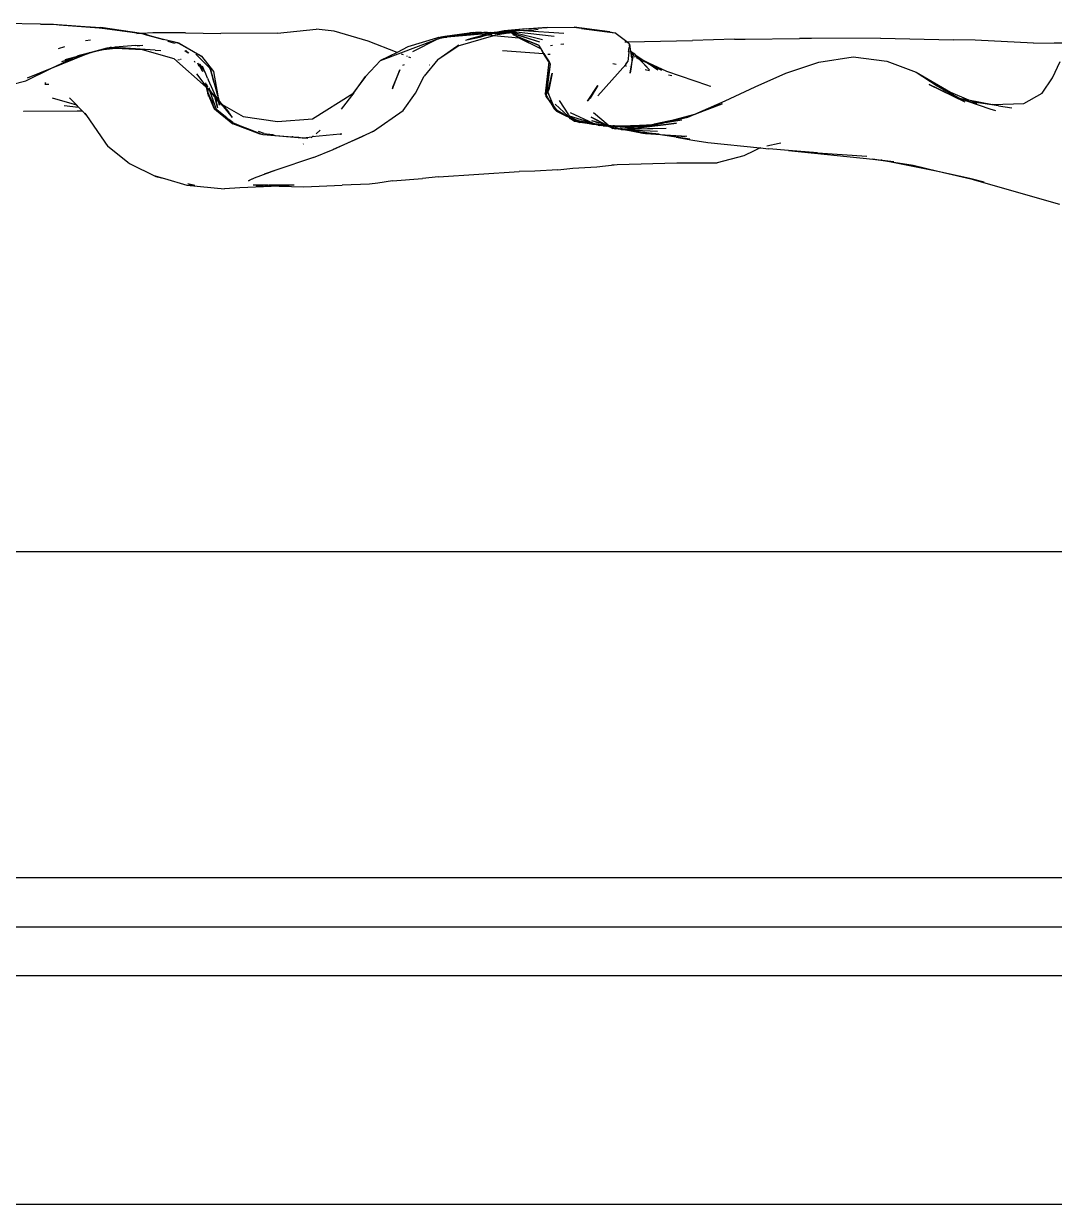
# Model space of a CAD drawing. Header units: millimetres. Extents: x -41292 to 298682, y -22072 to 33155.
# Drawn here: x 35532.5 to 35848.2, y 2680.6 to 3042.3 of the extents above; entities that cross this region are included whole.
import ezdxf

# ---------------------------------------------------------------- set-up
doc = ezdxf.new("R2010")
doc.units = ezdxf.units.MM
doc.layers.add('창호', color=4, linetype='Continuous')
doc.layers.add('틀', color=8, linetype='Continuous')

# ---------------------------------------------------------------- blocks, each defined once
blk = doc.blocks.new('AHSISHEUD')
for p, q in [((36165.02, 20690.19), (36153.76, 20690.35)), ((36165.02, 20690.19), (36168.82, 20690.14)), ((36182.98, 20689.05), (36168.78, 20690.06)), ((36168.82, 20690.14), (36168.8, 20690.09)), ((36168.82, 20690.14), (36168.94, 20690.13)), ((36168.94, 20690.13), (36169.02, 20690.15)), ((36169.02, 20690.15), (36170.8, 20690.01)), ((36170.8, 20690.01), (36183.54, 20689.21)), ((36170.8, 20690.01), (36182.98, 20689.05)), ((36182.98, 20689.05), (36183.14, 20689.04)), ((36183.24, 20689.03), (36183.14, 20689.04)), ((36183.54, 20689.21), (36183.24, 20689.03)), ((36183.24, 20689.03), (36193.14, 20687.71)), ((36183.54, 20689.21), (36193.14, 20687.71)), ((36195.98, 20687.33), (36183.54, 20689.21)), ((36237.65, 20687.42), (36249.49, 20688.67)), ((36254.96, 20688.05), (36249.49, 20688.67)), ((36265.41, 20684.99), (36254.96, 20688.05)), ((36307.06, 20688.15), (36305.08, 20687.74)), ((36307.06, 20688.15), (36305.54, 20687.76)), ((36311.54, 20688.22), (36306.73, 20687.82)), ((36313.8, 20688.74), (36307.06, 20688.15)), ((36313.11, 20688.62), (36307.06, 20688.15)), ((36312.96, 20688.13), (36311.54, 20688.22)), ((36313.02, 20688.14), (36312.96, 20688.13)), ((36313.28, 20688.17), (36313.02, 20688.14)), ((36325.36, 20687.34), (36313.02, 20688.14)), ((36320.2, 20689.17), (36313.16, 20688.62)), ((36314.49, 20688.28), (36313.28, 20688.17)), ((36313.8, 20688.74), (36320.2, 20689.17)), ((36314.57, 20688.29), (36314.49, 20688.28)), ((36314.61, 20688.29), (36314.57, 20688.29)), ((36314.61, 20688.29), (36314.68, 20688.3)), ((36314.68, 20688.3), (36315.45, 20688.38)), ((36315.45, 20688.38), (36317.53, 20688.68)), ((36320.2, 20689.17), (36328.49, 20689.25)), ((36339.42, 20687.87), (36328.49, 20689.25)), ((36328.49, 20689.25), (36340.97, 20687.48)), ((36330.73, 20688.85), (36328.49, 20689.25)), ((36330.73, 20688.85), (36340.97, 20687.48)), ((36178.8, 20685.17), (36180.32, 20685.39)), ((36193.14, 20687.71), (36195.17, 20687.39)), ((36193.14, 20687.71), (36195.98, 20687.33)), ((36195.44, 20687.3), (36194.51, 20687.25)), ((36195.72, 20687.32), (36195.17, 20687.39)), ((36195.98, 20687.33), (36195.72, 20687.32)), ((36196.2, 20687.23), (36195.72, 20687.32)), ((36196.04, 20687.33), (36195.98, 20687.33)), ((36199.46, 20687.51), (36196.04, 20687.33)), ((36196.69, 20687.23), (36196.04, 20687.33)), ((36196.63, 20687.19), (36196.2, 20687.23)), ((36196.63, 20687.19), (36196.69, 20687.23)), ((36196.63, 20687.19), (36196.66, 20687.16)), ((36198.94, 20686.47), (36196.65, 20687.03)), ((36196.69, 20687.23), (36196.66, 20687.16)), ((36196.66, 20687.16), (36198.94, 20686.47)), ((36196.66, 20687.16), (36198.23, 20686.76)), ((36198.23, 20686.76), (36196.69, 20687.23)), ((36198.23, 20686.76), (36202.74, 20685.53)), ((36199.97, 20686.21), (36198.23, 20686.76)), ((36199.97, 20686.21), (36198.94, 20686.47)), ((36209.44, 20687.56), (36199.46, 20687.51)), ((36202.74, 20685.53), (36199.97, 20686.21)), ((36207.54, 20684.35), (36202.74, 20685.53)), ((36204, 20684.94), (36204.17, 20684.91)), ((36206.15, 20684.29), (36204.17, 20684.91)), ((36206.25, 20684.56), (36206.45, 20684.53)), ((36207.39, 20684.27), (36206.45, 20684.53)), ((36209.44, 20687.56), (36220.3, 20687.33)), ((36237.65, 20687.42), (36220.3, 20687.33)), ((36274.25, 20681.53), (36265.41, 20684.99)), ((36269.22, 20679.07), (36286.29, 20685.5)), ((36286.35, 20685.86), (36277.61, 20683.19)), ((36279.11, 20681.82), (36286.78, 20685.68)), ((36286.29, 20685.5), (36285.13, 20684.91)), ((36286.29, 20685.5), (36286.78, 20685.68)), ((36286.94, 20686.1), (36286.35, 20685.86)), ((36287.12, 20686.1), (36286.35, 20685.86)), ((36286.78, 20685.68), (36286.93, 20685.71)), ((36289.47, 20686.22), (36286.93, 20685.71)), ((36286.93, 20685.71), (36287.1, 20685.8)), ((36287.12, 20686.1), (36286.94, 20686.1)), ((36287.1, 20685.8), (36287.15, 20685.82)), ((36287.12, 20686.1), (36287.58, 20686.24)), ((36289.47, 20686.22), (36287.15, 20685.82)), ((36287.15, 20685.82), (36287.85, 20686.09)), ((36288.91, 20686.38), (36287.58, 20686.24)), ((36288.91, 20686.38), (36287.65, 20686.2)), ((36287.76, 20686.14), (36290.35, 20686.52)), ((36287.76, 20686.14), (36290.48, 20686.39)), ((36287.85, 20686.09), (36289.47, 20686.22)), ((36296.31, 20687.4), (36288.91, 20686.38)), ((36290.35, 20686.52), (36288.91, 20686.38)), ((36300.35, 20687.1), (36289.47, 20686.22)), ((36290.35, 20686.52), (36296.31, 20687.4)), ((36292.45, 20686.73), (36290.35, 20686.52)), ((36291.23, 20686.48), (36290.48, 20686.39)), ((36291.26, 20686.53), (36291.23, 20686.48)), ((36291.88, 20686.6), (36291.26, 20686.53)), ((36291.88, 20686.6), (36299.32, 20687.42)), ((36292.45, 20686.73), (36291.88, 20686.6)), ((36292.88, 20686.78), (36292.45, 20686.73)), ((36293.27, 20686.84), (36292.88, 20686.78)), ((36293, 20683.55), (36303.94, 20686.76)), ((36299.32, 20687.42), (36293.27, 20686.84)), ((36296.31, 20687.4), (36293.27, 20686.84)), ((36295.23, 20685.3), (36295.61, 20685.41)), ((36302.01, 20686.94), (36295.61, 20685.41)), ((36295.61, 20685.41), (36300.01, 20686.35)), ((36296.6, 20687.44), (36296.31, 20687.4)), ((36296.77, 20687.48), (36296.6, 20687.44)), ((36296.72, 20685.75), (36301.35, 20686.97)), ((36296.93, 20687.5), (36296.77, 20687.48)), ((36297.72, 20687.64), (36296.93, 20687.5)), ((36299.32, 20687.42), (36297.51, 20687.37)), ((36297.72, 20687.64), (36297.91, 20687.64)), ((36297.91, 20687.64), (36297.94, 20687.64)), ((36297.94, 20687.64), (36297.98, 20687.64)), ((36297.98, 20687.64), (36298.03, 20687.64)), ((36298.03, 20687.64), (36298.44, 20687.71)), ((36298.03, 20687.64), (36300.14, 20687.67)), ((36298.03, 20687.64), (36301.96, 20687.59)), ((36300.14, 20687.67), (36298.44, 20687.71)), ((36299.37, 20687.43), (36299.32, 20687.42)), ((36299.37, 20687.43), (36299.59, 20687.45)), ((36299.59, 20687.45), (36299.76, 20687.44)), ((36299.76, 20687.44), (36301.96, 20687.59)), ((36303.51, 20687.55), (36299.76, 20687.44)), ((36302.23, 20686.92), (36300.01, 20686.35)), ((36300.14, 20687.67), (36300.32, 20687.67)), ((36300.32, 20687.67), (36300.54, 20687.66)), ((36300.35, 20687.1), (36301.31, 20687.01)), ((36300.54, 20687.66), (36300.8, 20687.66)), ((36301.31, 20687.01), (36300.7, 20686.95)), ((36300.8, 20687.66), (36304.05, 20687.69)), ((36301.96, 20687.59), (36300.8, 20687.66)), ((36303.51, 20687.55), (36300.97, 20687.34)), ((36301.29, 20687.31), (36303.73, 20687.46)), ((36301.35, 20686.97), (36301.31, 20687.01)), ((36301.47, 20686.99), (36301.35, 20686.97)), ((36301.57, 20687.03), (36301.47, 20686.99)), ((36301.47, 20686.99), (36302.01, 20686.94)), ((36301.65, 20687.03), (36301.57, 20687.03)), ((36301.96, 20687.59), (36302.74, 20687.62)), ((36302.25, 20687), (36302.01, 20686.94)), ((36302.01, 20686.94), (36302.23, 20686.92)), ((36302.49, 20686.98), (36302.23, 20686.92)), ((36302.23, 20686.92), (36302.64, 20686.87)), ((36303.73, 20687.46), (36302.53, 20687.21)), ((36302.68, 20686.88), (36302.64, 20686.87)), ((36303.23, 20686.94), (36302.68, 20686.88)), ((36302.68, 20686.88), (36303.94, 20686.76)), ((36302.74, 20687.62), (36304.05, 20687.69)), ((36302.74, 20687.62), (36307.01, 20687.66)), ((36303.51, 20687.55), (36302.74, 20687.62)), ((36303.02, 20687.17), (36302.99, 20687.17)), ((36304.33, 20687.5), (36303.02, 20687.17)), ((36303.18, 20687.16), (36303.02, 20687.17)), ((36303.36, 20687.2), (36303.18, 20687.16)), ((36306.63, 20687.52), (36303.36, 20687.2)), ((36304.33, 20687.5), (36303.36, 20687.2)), ((36303.87, 20687.56), (36303.51, 20687.55)), ((36303.73, 20687.46), (36304.33, 20687.5)), ((36303.87, 20687.56), (36304.67, 20687.59)), ((36304.33, 20687.5), (36303.87, 20687.56)), ((36303.94, 20686.76), (36304.37, 20686.88)), ((36303.94, 20686.76), (36311.56, 20686.03)), ((36304.05, 20687.69), (36305.08, 20687.74)), ((36304.3, 20687.07), (36304.27, 20687.07)), ((36304.3, 20687.07), (36307.75, 20687.49)), ((36304.33, 20687.5), (36305.16, 20687.55)), ((36305.16, 20687.55), (36304.67, 20687.59)), ((36305.01, 20687.01), (36304.94, 20687.02)), ((36305.01, 20687.01), (36308.42, 20687.48)), ((36305.54, 20687.76), (36305.08, 20687.74)), ((36305.54, 20687.57), (36305.16, 20687.55)), ((36305.54, 20687.76), (36306.73, 20687.82)), ((36305.54, 20687.76), (36309.41, 20687.79)), ((36305.54, 20687.57), (36307.01, 20687.66)), ((36305.9, 20687.54), (36305.54, 20687.57)), ((36306.63, 20687.52), (36305.9, 20687.54)), ((36306.7, 20687.53), (36306.63, 20687.52)), ((36306.84, 20687.54), (36306.7, 20687.53)), ((36306.73, 20687.82), (36309.93, 20687.98)), ((36306.87, 20687.54), (36306.84, 20687.54)), ((36308.47, 20687.7), (36306.87, 20687.54)), ((36307.75, 20687.49), (36306.87, 20687.54)), ((36308.47, 20687.7), (36307.01, 20687.66)), ((36307.75, 20687.49), (36307.9, 20687.49)), ((36307.9, 20687.49), (36307.97, 20687.52)), ((36307.97, 20687.52), (36308.06, 20687.51)), ((36308.06, 20687.51), (36308.13, 20687.52)), ((36309.42, 20687.73), (36308.13, 20687.52)), ((36308.42, 20687.48), (36308.13, 20687.52)), ((36308.42, 20687.48), (36308.5, 20687.48)), ((36309.42, 20687.73), (36308.47, 20687.7)), ((36308.5, 20687.48), (36308.61, 20687.5)), ((36308.61, 20687.5), (36308.64, 20687.51)), ((36308.64, 20687.51), (36308.69, 20687.5)), ((36308.69, 20687.5), (36308.72, 20687.51)), ((36308.72, 20687.51), (36309.73, 20687.65)), ((36309.29, 20687.49), (36308.72, 20687.51)), ((36309.41, 20687.45), (36309.29, 20687.49)), ((36309.41, 20687.79), (36309.42, 20687.73)), ((36309.68, 20687.45), (36309.41, 20687.45)), ((36309.41, 20687.45), (36317.92, 20684.72)), ((36309.42, 20687.73), (36309.52, 20687.71)), ((36309.52, 20687.71), (36309.59, 20687.69)), ((36309.59, 20687.69), (36309.55, 20687.71)), ((36309.66, 20687.82), (36309.57, 20687.8)), ((36309.59, 20687.69), (36309.67, 20687.7)), ((36309.66, 20687.82), (36310.58, 20687.87)), ((36309.67, 20687.7), (36309.74, 20687.71)), ((36309.67, 20687.7), (36309.73, 20687.65)), ((36309.68, 20687.45), (36317.92, 20684.72)), ((36318.78, 20685.41), (36309.73, 20687.65)), ((36309.74, 20687.71), (36310.58, 20687.87)), ((36309.77, 20687.03), (36317.56, 20683.76)), ((36310.74, 20686.54), (36309.77, 20687.03)), ((36309.92, 20687.67), (36309.88, 20687.67)), ((36309.92, 20687.67), (36310.72, 20687.86)), ((36309.93, 20687.98), (36310.58, 20687.87)), ((36310.72, 20687.86), (36310.58, 20687.87)), ((36310.72, 20687.86), (36322.42, 20686.51)), ((36317.56, 20683.76), (36310.74, 20686.54)), ((36311.56, 20686.03), (36310.74, 20686.54)), ((36310.74, 20686.54), (36318.19, 20682.74)), ((36311.56, 20686.03), (36318.19, 20682.74)), ((36339.42, 20687.87), (36340.97, 20687.48)), ((36344.6, 20684.74), (36340.97, 20687.48)), ((36344.02, 20684.74), (36344.6, 20684.74)), ((36344.6, 20684.74), (36345.15, 20684.75)), ((36345.47, 20684.09), (36344.6, 20684.74)), ((36345.15, 20684.75), (36364.73, 20685.14)), ((36377.59, 20685.63), (36364.73, 20685.14)), ((36377.59, 20685.63), (36380.89, 20685.55)), ((36380.89, 20685.55), (36397.55, 20685.77)), ((36401.23, 20685.84), (36397.55, 20685.77)), ((36422.33, 20685.94), (36401.23, 20685.84)), ((36422.33, 20685.94), (36444.73, 20685.4)), ((36451.34, 20685.26), (36444.73, 20685.4)), ((36469.18, 20684.36), (36451.34, 20685.26)), ((36469.18, 20684.36), (36475.55, 20684.5)), ((36475.55, 20684.5), (36482.5, 20684.44)), ((36168.38, 20676.68), (36178.69, 20680.86)), ((36170.55, 20682.7), (36172.53, 20683.39)), ((36179.26, 20681.16), (36174.73, 20679.7)), ((36176.04, 20680.32), (36178.52, 20680.99)), ((36176.48, 20680.53), (36185.51, 20682.93)), ((36178.52, 20680.99), (36176.48, 20680.53)), ((36178.52, 20680.99), (36179.26, 20681.16)), ((36183.11, 20682.21), (36178.69, 20680.86)), ((36178.69, 20680.86), (36179.62, 20681.24)), ((36179.62, 20681.24), (36179.26, 20681.16)), ((36179.71, 20681.31), (36179.62, 20681.24)), ((36179.71, 20681.31), (36179.86, 20681.35)), ((36179.86, 20681.35), (36179.9, 20681.36)), ((36180.02, 20681.41), (36179.9, 20681.36)), ((36185.21, 20682.5), (36180.02, 20681.41)), ((36180.02, 20681.41), (36183.11, 20682.21)), ((36183.11, 20682.21), (36183.42, 20682.31)), ((36183.42, 20682.31), (36183.49, 20682.32)), ((36183.49, 20682.32), (36183.55, 20682.33)), ((36183.55, 20682.33), (36185.75, 20682.92)), ((36183.55, 20682.33), (36186.6, 20682.88)), ((36183.55, 20682.33), (36185.21, 20682.5)), ((36186.82, 20682.87), (36185.21, 20682.5)), ((36185.21, 20682.5), (36188.02, 20682.8)), ((36185.51, 20682.93), (36185.75, 20682.92)), ((36185.75, 20682.92), (36185.9, 20682.96)), ((36185.75, 20682.92), (36186.6, 20682.88)), ((36185.9, 20682.96), (36186.84, 20683.21)), ((36185.9, 20682.96), (36187.88, 20683.1)), ((36186.6, 20682.88), (36187.88, 20683.1)), ((36186.6, 20682.88), (36186.82, 20682.87)), ((36187.88, 20683.1), (36186.82, 20682.87)), ((36186.82, 20682.87), (36188.02, 20682.8)), ((36194.13, 20683.61), (36187.88, 20683.1)), ((36187.88, 20683.1), (36189.5, 20682.96)), ((36188.02, 20682.8), (36189.5, 20682.96)), ((36188.02, 20682.8), (36196.16, 20682.39)), ((36200.15, 20682.23), (36189.5, 20682.96)), ((36194.13, 20683.61), (36196.37, 20683.7)), ((36194.64, 20683.52), (36196.37, 20683.7)), ((36196.16, 20682.39), (36205.84, 20679.62)), ((36200.15, 20682.23), (36201.86, 20682.13)), ((36207.54, 20684.35), (36207.39, 20684.27)), ((36214.36, 20680.41), (36207.39, 20684.27)), ((36207.54, 20684.35), (36214.36, 20680.41)), ((36209.3, 20682.15), (36210.26, 20681.36)), ((36210.48, 20681.33), (36209.52, 20682.07)), ((36212.66, 20681.04), (36216.93, 20676.7)), ((36274.25, 20681.53), (36269.22, 20679.07)), ((36277.61, 20683.19), (36274.25, 20681.53)), ((36276.2, 20680.77), (36275.66, 20680.98)), ((36286.71, 20679.36), (36293, 20683.55)), ((36286.71, 20679.36), (36292.58, 20683.42)), ((36292.58, 20683.42), (36293, 20683.55)), ((36292.58, 20683.42), (36292.76, 20683.55)), ((36292.76, 20683.55), (36293.12, 20683.8)), ((36293.04, 20683.64), (36292.76, 20683.55)), ((36293, 20683.55), (36293.04, 20683.64)), ((36293.04, 20683.64), (36293.12, 20683.8)), ((36306.57, 20682.15), (36319.14, 20681.19)), ((36317.56, 20683.76), (36318.34, 20682.66)), ((36318.19, 20682.74), (36318.26, 20682.7)), ((36318.26, 20682.7), (36318.34, 20682.66)), ((36319.14, 20681.19), (36318.26, 20682.7)), ((36318.86, 20681.78), (36318.26, 20682.7)), ((36318.34, 20682.66), (36318.86, 20681.78)), ((36319.22, 20681.18), (36318.86, 20681.78)), ((36320.72, 20678.65), (36319.14, 20681.19)), ((36319.14, 20681.19), (36319.22, 20681.18)), ((36319.22, 20681.18), (36319.26, 20681.18)), ((36320.75, 20678.93), (36319.26, 20681.18)), ((36319.26, 20681.18), (36320.72, 20678.65)), ((36320.49, 20681.04), (36321.15, 20680.95)), ((36321.22, 20683.67), (36321.88, 20683.78)), ((36324.48, 20684.1), (36325.39, 20684.16)), ((36345.23, 20681.6), (36344.96, 20678.79)), ((36345.11, 20681.78), (36345.23, 20681.6)), ((36345.25, 20681.77), (36345.13, 20681.86)), ((36345.23, 20681.63), (36345.13, 20681.86)), ((36345.14, 20681.93), (36345.25, 20681.86)), ((36345.17, 20682.06), (36345.27, 20681.99)), ((36345.27, 20682.06), (36345.18, 20682.11)), ((36345.29, 20682.28), (36345.23, 20682.35)), ((36345.25, 20681.77), (36345.23, 20681.63)), ((36345.23, 20681.63), (36345.23, 20681.6)), ((36345.27, 20681.99), (36345.25, 20681.86)), ((36345.25, 20681.86), (36345.25, 20681.77)), ((36345.27, 20682.06), (36345.29, 20682.28)), ((36345.27, 20681.99), (36345.27, 20682.06)), ((36345.29, 20682.28), (36345.36, 20683.01)), ((36345.47, 20683.52), (36345.36, 20683.01)), ((36345.42, 20683.54), (36345.47, 20684.09)), ((36345.47, 20683.52), (36345.47, 20684.09)), ((36345.47, 20684.09), (36345.82, 20681.76)), ((36347.11, 20681.03), (36345.82, 20681.76)), ((36345.84, 20681.6), (36345.82, 20681.76)), ((36345.84, 20681.6), (36345.97, 20681.51)), ((36345.84, 20681.6), (36345.85, 20681.5)), ((36345.85, 20681.5), (36346.12, 20681.34)), ((36345.85, 20681.5), (36345.88, 20681.29)), ((36346.66, 20680.72), (36345.88, 20681.29)), ((36345.88, 20681.29), (36345.99, 20680.57)), ((36345.97, 20681.51), (36346.83, 20680.91)), ((36346.12, 20681.34), (36345.97, 20681.51)), ((36346.12, 20681.34), (36346.83, 20680.91)), ((36346.66, 20680.72), (36346.12, 20681.34)), ((36347.11, 20681.03), (36347.39, 20680.72)), ((36347.13, 20680.9), (36347.77, 20680.23)), ((36347.13, 20680.9), (36347.39, 20680.72)), ((36168.38, 20676.68), (36174.73, 20679.7)), ((36174.73, 20679.7), (36171.52, 20678.67)), ((36172.55, 20679.39), (36176.04, 20680.32)), ((36174.73, 20679.7), (36176.04, 20680.32)), ((36176.04, 20680.32), (36176.48, 20680.53)), ((36205.84, 20679.62), (36215.83, 20670.88)), ((36207.61, 20679.24), (36207.14, 20679.11)), ((36208.18, 20679.4), (36207.89, 20679.32)), ((36212.11, 20678.9), (36212.33, 20678.54)), ((36213.68, 20677.26), (36213.23, 20678.22)), ((36213.36, 20678.14), (36214.58, 20675.91)), ((36214.58, 20675.91), (36213.51, 20678.06)), ((36213.96, 20677.78), (36213.9, 20677.82)), ((36215.31, 20675.83), (36213.96, 20677.78)), ((36215.45, 20675.5), (36213.96, 20677.78)), ((36214.36, 20680.41), (36217.99, 20675.67)), ((36215.31, 20675.83), (36214.68, 20677.35)), ((36264.61, 20674.18), (36269.22, 20679.07)), ((36276.05, 20677.59), (36276.57, 20677.86)), ((36277.43, 20680.29), (36277.22, 20680.37)), ((36278.44, 20679.89), (36277.87, 20680.11)), ((36286.71, 20679.36), (36282.56, 20674.3)), ((36284.15, 20677.66), (36284.12, 20677.67)), ((36320.72, 20678.65), (36319.67, 20668.81)), ((36321.13, 20677.97), (36319.96, 20668.36)), ((36321.13, 20677.97), (36320.33, 20672.97)), ((36320.75, 20678.93), (36320.72, 20678.65)), ((36320.72, 20678.65), (36321.13, 20677.97)), ((36320.75, 20678.93), (36321.13, 20677.97)), ((36344.3, 20677.83), (36335.74, 20668.21)), ((36340.31, 20678.12), (36341.38, 20677.93)), ((36344.27, 20677.43), (36344.58, 20677.38)), ((36344.3, 20677.83), (36344.96, 20678.79)), ((36344.96, 20678.79), (36344.37, 20678.14)), ((36345.33, 20677.25), (36345.38, 20677.24)), ((36346.29, 20680.02), (36345.93, 20677.14)), ((36345.99, 20680.57), (36346.29, 20680.02)), ((36345.99, 20680.57), (36346.01, 20680.44)), ((36346.01, 20680.44), (36346.29, 20680.02)), ((36346.01, 20680.44), (36346.11, 20679.81)), ((36346.02, 20677.11), (36346.66, 20680.72)), ((36346.29, 20680.02), (36346.66, 20680.72)), ((36346.9, 20680.27), (36347.16, 20680.16)), ((36347.89, 20680.1), (36347.05, 20680.62)), ((36347.05, 20680.62), (36347.77, 20680.23)), ((36347.39, 20680.72), (36351.55, 20676.24)), ((36347.39, 20680.72), (36349.82, 20679.1)), ((36347.48, 20680.01), (36347.5, 20679.97)), ((36347.5, 20679.97), (36348.46, 20679.5)), ((36347.5, 20679.97), (36348.34, 20679.63)), ((36347.77, 20680.23), (36347.89, 20680.1)), ((36347.89, 20680.1), (36348.34, 20679.63)), ((36348.34, 20679.63), (36348.46, 20679.5)), ((36348.36, 20679.9), (36349.82, 20679.1)), ((36348.46, 20679.5), (36351.55, 20676.24)), ((36349.47, 20679.12), (36348.87, 20679.49)), ((36349.15, 20679.26), (36349.47, 20679.12)), ((36350.43, 20678.52), (36349.47, 20679.12)), ((36349.47, 20679.12), (36350.48, 20678.66)), ((36349.49, 20678.99), (36350.43, 20678.52)), ((36349.82, 20679.1), (36351.29, 20678.3)), ((36349.82, 20679.1), (36350.48, 20678.66)), ((36354.15, 20676.21), (36350.43, 20678.52)), ((36350.43, 20678.52), (36351.46, 20678.01)), ((36350.48, 20678.66), (36351.29, 20678.3)), ((36350.48, 20678.66), (36351.46, 20678.01)), ((36351.29, 20678.3), (36356.8, 20675.82)), ((36351.29, 20678.3), (36355.31, 20676.09)), ((36351.46, 20678.01), (36354.15, 20676.21)), ((36351.46, 20678.01), (36355.31, 20676.09)), ((36393.35, 20675.14), (36403.49, 20678.58)), ((36403.49, 20678.58), (36413.94, 20680.2)), ((36413.94, 20680.2), (36424.26, 20678.82)), ((36424.26, 20678.82), (36433.27, 20675.5)), ((36475, 20673.78), (36477.4, 20678.72)), ((36160.52, 20672.87), (36168.01, 20676.5)), ((36168.01, 20676.5), (36160.91, 20673.6)), ((36168.01, 20676.5), (36168.38, 20676.68)), ((36215.76, 20671.21), (36212.96, 20674.93)), ((36214.76, 20675.65), (36214.58, 20675.91)), ((36215.45, 20675.5), (36215.31, 20675.83)), ((36216.22, 20673.65), (36215.45, 20675.5)), ((36216.22, 20673.65), (36216.25, 20673.41)), ((36216.22, 20673.65), (36216.41, 20673.18)), ((36217.21, 20676.21), (36216.93, 20676.7)), ((36216.93, 20676.7), (36217, 20676.43)), ((36217.21, 20676.21), (36217, 20676.43)), ((36217, 20676.43), (36218.13, 20672.45)), ((36218.13, 20672.45), (36217.21, 20676.21)), ((36219.35, 20668.25), (36217.21, 20676.21)), ((36217.99, 20675.67), (36219.35, 20668.25)), ((36264.61, 20674.18), (36260.76, 20668.97)), ((36260.98, 20669.11), (36264.61, 20674.18)), ((36275.07, 20676.23), (36272.86, 20670.8)), ((36272.87, 20670.35), (36275.07, 20676.23)), ((36279.9, 20669.06), (36282.56, 20674.3)), ((36320.45, 20669.34), (36321.74, 20675.19)), ((36321.74, 20675.19), (36320.77, 20670.05)), ((36345.93, 20677.14), (36345.69, 20675.22)), ((36345.69, 20675.22), (36346.02, 20677.11)), ((36346.02, 20677.11), (36345.93, 20677.14)), ((36348.72, 20676.51), (36348.69, 20676.52)), ((36351.58, 20675.88), (36350.23, 20676.18)), ((36356.8, 20675.82), (36369.35, 20671.5)), ((36358.41, 20674.36), (36357.36, 20674.6)), ((36383.93, 20671.03), (36393.35, 20675.14)), ((36433.27, 20675.5), (36443.78, 20669.32)), ((36433.27, 20675.5), (36439.71, 20671.28)), ((36471.87, 20669.09), (36475, 20673.78)), ((36152.05, 20670.7), (36160.52, 20672.87)), ((36167.62, 20671.68), (36166.4, 20671.7)), ((36166.44, 20672.03), (36166.63, 20672.31)), ((36215.54, 20672.2), (36215.76, 20671.21)), ((36216.04, 20670.83), (36215.76, 20671.21)), ((36215.83, 20670.88), (36216.26, 20668.92)), ((36215.83, 20670.88), (36216.07, 20670.67)), ((36215.86, 20671.77), (36216.04, 20670.83)), ((36216.26, 20670.84), (36216, 20671.58)), ((36216.34, 20670.43), (36216.04, 20670.83)), ((36216.07, 20670.67), (36216.34, 20669.22)), ((36216.07, 20670.67), (36216.34, 20670.43)), ((36216.34, 20670.43), (36216.41, 20670.35)), ((36216.41, 20673.18), (36218.6, 20668.08)), ((36216.41, 20670.35), (36216.73, 20669.93)), ((36216.41, 20670.35), (36216.81, 20669.92)), ((36216.69, 20670.66), (36216.81, 20669.92)), ((36218.13, 20672.45), (36219.35, 20668.25)), ((36272.86, 20670.8), (36272.87, 20670.35)), ((36320.33, 20672.97), (36319.86, 20668.4)), ((36320.45, 20669.34), (36320.77, 20670.05)), ((36332.64, 20666.58), (36335.76, 20671.44)), ((36335.76, 20671.44), (36333.43, 20667.56)), ((36369.35, 20671.5), (36369.88, 20671.3)), ((36369.88, 20671.3), (36370.37, 20671.17)), ((36374.79, 20666.71), (36383.93, 20671.03)), ((36445.57, 20667.72), (36437.29, 20671.68)), ((36437.29, 20671.68), (36448.16, 20666.38)), ((36439.8, 20671.23), (36439.71, 20671.28)), ((36440.83, 20670.56), (36439.8, 20671.23)), ((36439.8, 20671.23), (36441.63, 20670.22)), ((36440.83, 20670.56), (36446.55, 20667.51)), ((36440.83, 20670.56), (36441.63, 20670.22)), ((36441.63, 20670.22), (36446.55, 20667.51)), ((36441.63, 20670.22), (36443.78, 20669.32)), ((36168.6, 20667.62), (36176.06, 20665.43)), ((36176.06, 20665.43), (36173.92, 20667.66)), ((36218.33, 20664.15), (36216.26, 20668.92)), ((36216.26, 20668.92), (36216.42, 20668.12)), ((36216.26, 20668.92), (36216.88, 20667.83)), ((36217.48, 20666.32), (36216.26, 20668.92)), ((36216.34, 20669.22), (36216.88, 20667.83)), ((36216.82, 20669.83), (36216.73, 20669.93)), ((36216.81, 20669.92), (36216.82, 20669.83)), ((36216.81, 20669.92), (36217.39, 20669.28)), ((36216.82, 20669.83), (36216.87, 20669.52)), ((36218.39, 20668.06), (36216.82, 20669.83)), ((36216.82, 20669.83), (36217.39, 20669.28)), ((36216.87, 20669.52), (36218.82, 20664.19)), ((36216.88, 20667.83), (36217.48, 20666.32)), ((36216.88, 20667.83), (36217.62, 20666.54)), ((36217.39, 20669.28), (36218.33, 20668.34)), ((36217.39, 20669.28), (36218.35, 20668.22)), ((36217.62, 20666.54), (36217.55, 20666.77)), ((36217.62, 20666.54), (36217.96, 20665.94)), ((36218.05, 20665.1), (36217.62, 20666.54)), ((36218.29, 20668.49), (36218.28, 20668.51)), ((36218.29, 20668.49), (36218.33, 20668.34)), ((36218.33, 20668.34), (36218.45, 20668.28)), ((36218.33, 20668.34), (36218.35, 20668.22)), ((36218.35, 20668.22), (36218.36, 20668.16)), ((36218.36, 20668.16), (36218.39, 20668.14)), ((36218.39, 20668.14), (36218.39, 20668.06)), ((36218.39, 20668.14), (36218.54, 20668.01)), ((36218.39, 20668.06), (36218.41, 20668.04)), ((36218.41, 20668.04), (36219.2, 20665.04)), ((36219.15, 20665.02), (36218.41, 20668.04)), ((36218.57, 20667.86), (36218.41, 20668.04)), ((36218.49, 20668.19), (36218.45, 20668.28)), ((36218.49, 20668.19), (36218.51, 20668.12)), ((36218.51, 20668.12), (36218.6, 20668.08)), ((36218.51, 20668.12), (36218.54, 20668.01)), ((36218.58, 20667.97), (36218.54, 20668.01)), ((36218.57, 20667.88), (36218.58, 20667.97)), ((36218.57, 20667.86), (36218.57, 20667.88)), ((36218.57, 20667.86), (36219.2, 20665.04)), ((36218.65, 20667.79), (36218.57, 20667.86)), ((36218.58, 20667.97), (36218.61, 20667.9)), ((36218.67, 20667.87), (36218.6, 20668.08)), ((36218.6, 20668.08), (36219.77, 20666.71)), ((36218.61, 20667.9), (36218.67, 20667.87)), ((36218.67, 20667.75), (36218.65, 20667.79)), ((36218.69, 20667.81), (36218.67, 20667.87)), ((36218.67, 20667.75), (36218.69, 20667.81)), ((36218.72, 20667.71), (36218.67, 20667.75)), ((36218.69, 20667.81), (36219.77, 20666.71)), ((36218.73, 20667.68), (36218.72, 20667.71)), ((36218.86, 20667.29), (36218.73, 20667.68)), ((36221.02, 20665.1), (36218.73, 20667.68)), ((36219.6, 20666.52), (36218.86, 20667.29)), ((36219.35, 20668.25), (36219.39, 20668.03)), ((36219.39, 20668.03), (36219.77, 20666.71)), ((36219.88, 20665.36), (36219.6, 20666.52)), ((36219.69, 20666.43), (36219.6, 20666.52)), ((36219.69, 20666.43), (36219.88, 20665.36)), ((36219.83, 20666.28), (36219.69, 20666.43)), ((36220.57, 20665.78), (36219.77, 20666.71)), ((36248.41, 20661.16), (36260.76, 20668.97)), ((36260.98, 20669.11), (36257.16, 20664.11)), ((36260.76, 20668.97), (36260.98, 20669.11)), ((36276.18, 20663.75), (36279.9, 20669.06)), ((36319.86, 20668.4), (36319.67, 20668.81)), ((36319.86, 20668.4), (36319.82, 20668)), ((36319.82, 20668), (36321.06, 20666.45)), ((36319.95, 20668.2), (36319.86, 20668.4)), ((36319.96, 20668.31), (36319.95, 20668.2)), ((36320.31, 20667.72), (36319.95, 20668.2)), ((36319.96, 20668.36), (36319.96, 20668.31)), ((36319.96, 20668.31), (36320.31, 20667.72)), ((36320.31, 20667.72), (36320.49, 20667.42)), ((36322.33, 20665.08), (36320.45, 20669.34)), ((36320.45, 20669.34), (36321.83, 20665.65)), ((36320.49, 20667.42), (36321.06, 20666.45)), ((36320.96, 20666.83), (36320.49, 20667.42)), ((36321.64, 20665.72), (36320.49, 20667.42)), ((36321.83, 20665.65), (36320.96, 20666.83)), ((36320.96, 20666.83), (36321.64, 20665.72)), ((36321.06, 20666.45), (36322.36, 20664.23)), ((36321.06, 20666.45), (36321.64, 20665.72)), ((36326.91, 20662.38), (36324.01, 20666.76)), ((36333.43, 20667.56), (36332.64, 20666.58)), ((36365.46, 20662.62), (36374.79, 20666.71)), ((36443.78, 20669.32), (36449.29, 20666.98)), ((36455.96, 20664.11), (36445.57, 20667.72)), ((36445.57, 20667.72), (36448.16, 20666.38)), ((36446.55, 20667.51), (36450, 20666.42)), ((36446.55, 20667.51), (36449.29, 20666.98)), ((36449.29, 20666.98), (36456.63, 20665.56)), ((36451.81, 20665.91), (36450, 20666.42)), ((36450.93, 20666.28), (36450, 20666.42)), ((36466.3, 20665.92), (36471.87, 20669.09)), ((36159.85, 20663.49), (36159.9, 20663.54)), ((36159.9, 20663.54), (36176.23, 20663.67)), ((36172.27, 20665.29), (36176.69, 20664.77)), ((36176.06, 20665.43), (36176.19, 20665.39)), ((36176.69, 20664.77), (36176.06, 20665.43)), ((36176.23, 20663.67), (36177.76, 20663.67)), ((36176.69, 20664.77), (36176.82, 20664.76)), ((36177.76, 20663.67), (36176.69, 20664.77)), ((36177.76, 20663.67), (36177.91, 20663.67)), ((36179.13, 20662.23), (36177.76, 20663.67)), ((36178.65, 20662.93), (36179.13, 20662.23)), ((36217.48, 20666.32), (36218.33, 20664.15)), ((36218.05, 20665.1), (36217.48, 20666.32)), ((36218.33, 20664.15), (36218.05, 20665.1)), ((36218.57, 20663.98), (36218.05, 20665.1)), ((36218.57, 20663.98), (36218.33, 20664.15)), ((36218.61, 20663.9), (36218.57, 20663.98)), ((36218.61, 20663.9), (36218.7, 20663.85)), ((36218.7, 20663.85), (36218.87, 20663.72)), ((36219.07, 20663.99), (36218.82, 20664.19)), ((36218.87, 20663.72), (36218.91, 20663.73)), ((36218.91, 20664.26), (36219.07, 20663.99)), ((36218.91, 20663.73), (36219.34, 20663.5)), ((36218.91, 20663.73), (36223.94, 20659.63)), ((36220.72, 20662.5), (36218.91, 20663.73)), ((36219.07, 20663.99), (36219.09, 20663.95)), ((36219.09, 20663.95), (36219.34, 20663.5)), ((36222.1, 20661.49), (36219.09, 20663.95)), ((36220.72, 20662.5), (36219.09, 20663.95)), ((36219.21, 20664.96), (36219.15, 20665.02)), ((36219.21, 20664.96), (36219.29, 20664.6)), ((36219.34, 20663.5), (36220.72, 20662.5)), ((36219.83, 20666.28), (36219.88, 20665.36)), ((36221.18, 20664.87), (36219.83, 20666.28)), ((36220.57, 20665.78), (36220.73, 20665.6)), ((36220.73, 20665.6), (36227.14, 20661.91)), ((36220.73, 20665.6), (36222.68, 20663.3)), ((36221.02, 20665.1), (36221.18, 20664.87)), ((36223.89, 20661.56), (36221.18, 20664.87)), ((36222.68, 20663.3), (36221.18, 20664.87)), ((36223.89, 20661.56), (36222.68, 20663.3)), ((36267.07, 20657.37), (36276.18, 20663.75)), ((36321.64, 20665.72), (36321.93, 20665.35)), ((36321.83, 20665.65), (36321.93, 20665.35)), ((36322.34, 20664.96), (36321.83, 20665.65)), ((36321.93, 20665.35), (36321.96, 20665.31)), ((36321.96, 20665.31), (36322.34, 20664.84)), ((36321.96, 20665.31), (36322.35, 20664.72)), ((36322.34, 20664.96), (36322.33, 20665.08)), ((36322.34, 20664.84), (36322.34, 20664.96)), ((36323.2, 20663.76), (36322.34, 20664.96)), ((36322.35, 20664.72), (36322.34, 20664.84)), ((36322.34, 20664.84), (36323.2, 20663.76)), ((36322.35, 20664.72), (36322.86, 20663.93)), ((36323.14, 20663.51), (36322.36, 20664.23)), ((36326.66, 20662.01), (36322.67, 20665.64)), ((36322.86, 20663.93), (36323.2, 20663.76)), ((36322.86, 20663.93), (36323.14, 20663.51)), ((36323.14, 20663.51), (36323.49, 20663.4)), ((36323.14, 20663.51), (36326.13, 20661.99)), ((36323.24, 20663.71), (36323.2, 20663.76)), ((36323.28, 20663.69), (36323.24, 20663.71)), ((36323.49, 20663.4), (36323.28, 20663.69)), ((36323.28, 20663.69), (36324.5, 20662.96)), ((36325.21, 20662.65), (36323.28, 20663.69)), ((36323.49, 20663.4), (36324.5, 20662.96)), ((36324.5, 20662.96), (36324.56, 20662.93)), ((36324.56, 20662.93), (36324.72, 20662.83)), ((36324.79, 20662.8), (36324.72, 20662.83)), ((36324.79, 20662.8), (36325.21, 20662.65)), ((36334.42, 20659.78), (36327.35, 20663.02)), ((36338.96, 20659.22), (36334.45, 20663.07)), ((36373.81, 20665.78), (36363.38, 20661.71)), ((36365.46, 20662.62), (36373.81, 20665.78)), ((36450.93, 20666.28), (36451.81, 20665.91)), ((36458.5, 20665.17), (36450.93, 20666.28)), ((36457.63, 20663.61), (36455.96, 20664.11)), ((36456.63, 20665.56), (36466.3, 20665.92)), ((36458.5, 20665.17), (36456.63, 20665.56)), ((36458.5, 20665.17), (36462.59, 20664.53)), ((36179.13, 20662.23), (36185.71, 20652.74)), ((36221.23, 20662.04), (36220.72, 20662.5)), ((36223.94, 20659.63), (36221.23, 20662.04)), ((36221.23, 20662.04), (36222.1, 20661.49)), ((36222.1, 20661.49), (36222.69, 20661.01)), ((36223.96, 20660.11), (36222.69, 20661.01)), ((36223.94, 20659.98), (36222.69, 20661.01)), ((36222.69, 20661.01), (36223.96, 20660.14)), ((36223.94, 20659.63), (36223.94, 20659.98)), ((36224.41, 20659.79), (36223.94, 20659.98)), ((36232.34, 20656.45), (36223.94, 20659.63)), ((36224.45, 20659.77), (36224.41, 20659.79)), ((36224.47, 20659.77), (36224.41, 20659.79)), ((36224.45, 20659.77), (36224.47, 20659.77)), ((36224.47, 20659.77), (36224.51, 20659.74)), ((36225.92, 20659.15), (36224.51, 20659.74)), ((36226.45, 20658.98), (36225.92, 20659.15)), ((36227.17, 20658.62), (36225.92, 20659.15)), ((36227.14, 20661.91), (36237.6, 20660.38)), ((36237.6, 20660.38), (36248.41, 20661.16)), ((36325.47, 20662.5), (36325.21, 20662.65)), ((36325.43, 20662.4), (36325.57, 20662.33)), ((36325.47, 20662.5), (36326.66, 20662.01)), ((36326.13, 20661.99), (36325.57, 20662.33)), ((36326.94, 20661.58), (36326.13, 20661.99)), ((36326.71, 20661.97), (36326.66, 20662.01)), ((36326.71, 20661.97), (36329.67, 20660.69)), ((36326.73, 20661.78), (36326.94, 20661.58)), ((36326.91, 20662.38), (36327.1, 20662.05)), ((36326.94, 20661.58), (36327.39, 20661.34)), ((36326.94, 20661.58), (36327.21, 20661.31)), ((36327.13, 20661.58), (36327.09, 20661.6)), ((36334.42, 20659.78), (36327.1, 20662.05)), ((36327.39, 20661.34), (36327.13, 20661.58)), ((36328.18, 20660.99), (36327.13, 20661.58)), ((36327.21, 20661.31), (36327.66, 20661.1)), ((36327.66, 20661.1), (36327.39, 20661.34)), ((36327.39, 20661.34), (36328.01, 20661.03)), ((36327.66, 20661.1), (36328.59, 20660.52)), ((36328.01, 20661.03), (36327.66, 20661.1)), ((36328.18, 20660.99), (36328.01, 20661.03)), ((36328.01, 20661.03), (36329.21, 20660.42)), ((36328.21, 20660.98), (36328.18, 20660.99)), ((36328.47, 20660.94), (36328.21, 20660.98)), ((36329.21, 20660.42), (36328.21, 20660.98)), ((36328.52, 20660.91), (36328.47, 20660.94)), ((36328.59, 20660.52), (36329.21, 20660.42)), ((36329.21, 20660.42), (36329.28, 20660.39)), ((36329.28, 20660.39), (36330.28, 20660.06)), ((36329.28, 20660.39), (36329.71, 20660.34)), ((36329.7, 20660.68), (36329.67, 20660.69)), ((36329.83, 20660.62), (36329.7, 20660.68)), ((36329.71, 20660.34), (36329.74, 20660.32)), ((36329.78, 20660.3), (36329.71, 20660.34)), ((36329.86, 20660.61), (36329.83, 20660.62)), ((36333.53, 20659.79), (36329.86, 20660.61)), ((36334.53, 20659.68), (36329.86, 20660.61)), ((36329.86, 20660.61), (36330.89, 20660.16)), ((36334.12, 20659.59), (36330.28, 20660.06)), ((36331.15, 20660.05), (36330.89, 20660.16)), ((36331.15, 20660.05), (36332, 20659.96)), ((36332, 20659.96), (36333.53, 20659.79)), ((36332, 20659.96), (36334.12, 20659.59)), ((36333.59, 20659.79), (36333.53, 20659.79)), ((36334.81, 20659.51), (36333.59, 20659.79)), ((36333.59, 20659.79), (36334.53, 20659.68)), ((36338.31, 20659.39), (36333.68, 20661.66)), ((36333.68, 20661.66), (36338.67, 20659.29)), ((36333.68, 20661.66), (36337.82, 20659.51)), ((36335.96, 20660), (36333.9, 20660.54)), ((36333.96, 20660.72), (36335.96, 20660)), ((36333.96, 20660.72), (36337.82, 20659.51)), ((36334.12, 20659.59), (36334.81, 20659.51)), ((36334.42, 20659.78), (36334.83, 20659.65)), ((36334.83, 20659.65), (36334.53, 20659.68)), ((36334.74, 20659.73), (36337.74, 20659.34)), ((36334.74, 20659.73), (36335.54, 20659.58)), ((36334.81, 20659.51), (36335.29, 20659.4)), ((36334.98, 20659.59), (36334.83, 20659.65)), ((36334.83, 20659.65), (36335.54, 20659.58)), ((36335.06, 20659.58), (36334.98, 20659.59)), ((36335.28, 20659.51), (36335.06, 20659.58)), ((36335.46, 20659.49), (36335.28, 20659.51)), ((36335.29, 20659.4), (36335.74, 20659.31)), ((36336.41, 20659.39), (36335.46, 20659.49)), ((36336.21, 20659.34), (36335.46, 20659.49)), ((36335.61, 20659.41), (36335.46, 20659.49)), ((36335.54, 20659.58), (36336.41, 20659.39)), ((36335.54, 20659.58), (36337.74, 20659.34)), ((36336, 20659.29), (36335.61, 20659.41)), ((36335.74, 20659.31), (36335.91, 20659.27)), ((36335.91, 20659.27), (36336, 20659.29)), ((36335.91, 20659.27), (36336.31, 20659.14)), ((36337.82, 20659.51), (36335.96, 20660)), ((36336, 20659.29), (36336.04, 20659.28)), ((36336.49, 20659.14), (36336.04, 20659.28)), ((36336.04, 20659.28), (36337.03, 20659.12)), ((36337.67, 20659.16), (36336.04, 20659.28)), ((36337.03, 20659.12), (36336.21, 20659.34)), ((36336.49, 20659.14), (36336.31, 20659.14)), ((36336.57, 20659.38), (36336.41, 20659.39)), ((36336.52, 20659.13), (36336.49, 20659.14)), ((36336.54, 20659.12), (36336.52, 20659.13)), ((36336.61, 20659.12), (36336.54, 20659.12)), ((36336.57, 20659.38), (36336.76, 20659.34)), ((36337.03, 20659.12), (36336.61, 20659.12)), ((36337.03, 20659.31), (36336.76, 20659.34)), ((36337.03, 20659.31), (36337.67, 20659.16)), ((36337.03, 20659.12), (36337.13, 20659.1)), ((36337.33, 20659.11), (36337.13, 20659.1)), ((36337.37, 20659.1), (36337.33, 20659.11)), ((36337.67, 20659.16), (36338.07, 20659.08)), ((36337.74, 20659.34), (36338.96, 20659.22)), ((36337.82, 20659.51), (36338.31, 20659.39)), ((36338.67, 20659.29), (36338.31, 20659.39)), ((36338.96, 20659.22), (36338.67, 20659.29)), ((36338.96, 20659.22), (36339.23, 20659.15)), ((36339.23, 20659.15), (36339.82, 20659.03)), ((36344.55, 20658.9), (36351.26, 20659.16)), ((36346.5, 20659.07), (36348.52, 20659.23)), ((36351.26, 20659.16), (36346.5, 20659.07)), ((36359.86, 20659.84), (36347.16, 20658.25)), ((36347.55, 20658.35), (36359.86, 20659.84)), ((36348.52, 20659.23), (36352.78, 20659.48)), ((36349.33, 20658.77), (36354.1, 20659.57)), ((36354.1, 20659.57), (36349.61, 20658.76)), ((36354.1, 20659.57), (36351.26, 20659.16)), ((36352.78, 20659.48), (36351.26, 20659.16)), ((36353.07, 20659.55), (36352.78, 20659.48)), ((36357.38, 20660.45), (36353.07, 20659.55)), ((36354.1, 20659.57), (36353.07, 20659.55)), ((36354.1, 20659.57), (36354.33, 20659.63)), ((36354.33, 20659.63), (36354.38, 20659.64)), ((36354.38, 20659.64), (36357.38, 20660.45)), ((36354.38, 20659.64), (36357.14, 20660.27)), ((36354.66, 20659.64), (36354.38, 20659.64)), ((36354.86, 20659.67), (36354.66, 20659.64)), ((36355.05, 20659.68), (36354.86, 20659.67)), ((36355.05, 20659.68), (36355.19, 20659.72)), ((36361.45, 20660.75), (36355.19, 20659.72)), ((36355.19, 20659.72), (36357.14, 20660.27)), ((36357.14, 20660.27), (36363.38, 20661.71)), ((36357.14, 20660.27), (36358.92, 20660.78)), ((36357.38, 20660.45), (36365.46, 20662.62)), ((36358.92, 20660.78), (36357.38, 20660.45)), ((36358.92, 20660.78), (36365.46, 20662.62)), ((36363.38, 20661.71), (36358.92, 20660.78)), ((36363.38, 20661.71), (36365.46, 20662.62)), ((36229.83, 20657.62), (36226.45, 20658.98)), ((36227.17, 20658.62), (36229.83, 20657.62)), ((36229.14, 20657.79), (36227.17, 20658.62)), ((36229.14, 20657.79), (36231.43, 20656.98)), ((36232.34, 20656.45), (36229.14, 20657.79)), ((36231.43, 20656.98), (36229.83, 20657.62)), ((36231.97, 20656.77), (36231.43, 20656.98)), ((36233.54, 20656.68), (36231.77, 20657.26)), ((36231.94, 20656.83), (36233.07, 20656.41)), ((36231.95, 20656.8), (36233.07, 20656.41)), ((36232.34, 20656.45), (36231.97, 20656.77)), ((36233.07, 20656.41), (36232.34, 20656.45)), ((36233.26, 20656.34), (36233.07, 20656.41)), ((36233.26, 20656.34), (36245.2, 20655.38)), ((36233.26, 20656.34), (36242.17, 20655.68)), ((36234.31, 20656.44), (36233.7, 20656.64)), ((36236.33, 20656.24), (36234.31, 20656.44)), ((36236.33, 20656.24), (36236.63, 20656.23)), ((36242.45, 20655.65), (36242.17, 20655.68)), ((36242.45, 20655.65), (36244.06, 20655.53)), ((36244.06, 20655.53), (36244.16, 20655.54)), ((36244.16, 20655.54), (36244.2, 20655.54)), ((36244.2, 20655.54), (36245.2, 20655.38)), ((36245.54, 20655.41), (36248.26, 20655.67)), ((36247.93, 20655.4), (36248.26, 20655.67)), ((36256.85, 20656.49), (36248.26, 20655.67)), ((36248.49, 20655.85), (36248.66, 20656)), ((36249.45, 20656.64), (36250.74, 20657.7)), ((36254.72, 20651.74), (36267.07, 20657.37)), ((36263.3, 20655.57), (36254.72, 20651.74)), ((36256.85, 20656.49), (36256.88, 20656.47)), ((36256.88, 20656.47), (36256.94, 20656.49)), ((36257.33, 20656.53), (36256.94, 20656.49)), ((36267.07, 20657.37), (36263.3, 20655.57)), ((36337.4, 20659.06), (36337.37, 20659.1)), ((36337.4, 20659.06), (36337.7, 20659.03)), ((36338.07, 20659.08), (36337.7, 20659.03)), ((36337.7, 20659.03), (36338.28, 20658.91)), ((36338.78, 20658.94), (36337.7, 20659.03)), ((36338.07, 20659.08), (36338.42, 20659.07)), ((36338.78, 20658.94), (36338.28, 20658.91)), ((36338.56, 20659.05), (36338.42, 20659.07)), ((36338.79, 20659.06), (36338.56, 20659.05)), ((36338.78, 20658.94), (36339.09, 20658.88)), ((36338.96, 20659.04), (36338.79, 20659.06)), ((36339.21, 20659.05), (36338.96, 20659.04)), ((36338.96, 20659.04), (36339.52, 20658.93)), ((36339.09, 20658.88), (36339.17, 20658.84)), ((36339.17, 20658.84), (36339.21, 20658.86)), ((36339.32, 20659.04), (36339.21, 20659.05)), ((36339.34, 20658.9), (36339.21, 20658.86)), ((36339.21, 20658.86), (36340.4, 20658.21)), ((36339.21, 20658.86), (36339.73, 20658.64)), ((36339.21, 20658.86), (36339.46, 20658.81)), ((36339.82, 20659.03), (36339.32, 20659.04)), ((36339.52, 20658.93), (36339.34, 20658.9)), ((36339.73, 20658.64), (36339.46, 20658.81)), ((36339.46, 20658.81), (36340.84, 20658.77)), ((36339.46, 20658.81), (36339.85, 20658.73)), ((36339.67, 20658.94), (36339.52, 20658.93)), ((36339.89, 20658.89), (36339.67, 20658.94)), ((36339.73, 20658.64), (36341.07, 20658.15)), ((36340.4, 20658.21), (36339.73, 20658.64)), ((36339.82, 20659.03), (36340.02, 20659.01)), ((36339.85, 20658.73), (36341.07, 20658.15)), ((36341.09, 20658.49), (36339.85, 20658.73)), ((36340.03, 20658.89), (36339.89, 20658.89)), ((36340.02, 20659.01), (36340.18, 20659.02)), ((36341.05, 20658.96), (36340.03, 20658.89)), ((36342.25, 20658.86), (36340.03, 20658.89)), ((36340.84, 20658.77), (36340.03, 20658.89)), ((36340.18, 20659.02), (36340.36, 20659)), ((36340.91, 20659), (36340.36, 20659)), ((36341.07, 20658.15), (36340.4, 20658.21)), ((36340.84, 20658.77), (36340.87, 20658.77)), ((36340.87, 20658.77), (36340.95, 20658.76)), ((36341.05, 20658.96), (36340.91, 20659)), ((36340.95, 20658.76), (36340.98, 20658.76)), ((36340.98, 20658.76), (36342.25, 20658.86)), ((36344.18, 20658.5), (36340.98, 20658.76)), ((36341.21, 20658.97), (36341.05, 20658.96)), ((36342.92, 20657.92), (36341.07, 20658.15)), ((36342.36, 20658.08), (36341.07, 20658.15)), ((36341.09, 20658.49), (36342.36, 20658.08)), ((36341.09, 20658.49), (36342.71, 20658.17)), ((36341.25, 20658.97), (36341.21, 20658.97)), ((36341.37, 20658.95), (36341.25, 20658.97)), ((36341.76, 20658.98), (36341.37, 20658.95)), ((36341.37, 20658.95), (36342.25, 20658.86)), ((36345.74, 20659.06), (36341.76, 20658.98)), ((36343.09, 20658.89), (36341.76, 20658.98)), ((36342.25, 20658.86), (36342.36, 20658.85)), ((36342.36, 20658.85), (36342.49, 20658.86)), ((36342.36, 20658.08), (36342.41, 20658.08)), ((36342.41, 20658.08), (36342.92, 20657.92)), ((36343.46, 20658.02), (36342.41, 20658.08)), ((36342.49, 20658.86), (36342.57, 20658.82)), ((36342.64, 20658.82), (36342.57, 20658.82)), ((36342.64, 20658.82), (36342.97, 20658.84)), ((36343.25, 20658.09), (36342.67, 20658.25)), ((36343.25, 20658.09), (36342.71, 20658.17)), ((36346.81, 20657.32), (36342.92, 20657.92)), ((36342.92, 20657.92), (36344.49, 20657.85)), ((36342.97, 20658.84), (36343.02, 20658.84)), ((36343.02, 20658.84), (36343.11, 20658.85)), ((36343.16, 20658.9), (36343.09, 20658.89)), ((36343.11, 20658.85), (36343.15, 20658.85)), ((36343.15, 20658.85), (36343.52, 20658.88)), ((36343.16, 20658.9), (36343.52, 20658.88)), ((36343.25, 20658.09), (36343.46, 20658.02)), ((36343.46, 20658.02), (36343.57, 20658.01)), ((36343.52, 20658.88), (36343.57, 20658.88)), ((36343.57, 20658.88), (36343.61, 20658.88)), ((36343.57, 20658.01), (36343.62, 20657.98)), ((36343.61, 20658.88), (36343.74, 20658.87)), ((36343.62, 20657.98), (36343.66, 20657.99)), ((36343.7, 20658), (36343.66, 20657.99)), ((36343.79, 20657.99), (36343.7, 20658)), ((36343.74, 20658.87), (36343.82, 20658.87)), ((36344, 20657.99), (36343.79, 20657.99)), ((36343.82, 20658.87), (36344.05, 20658.92)), ((36343.82, 20658.87), (36345.15, 20658.82)), ((36344.45, 20657.91), (36344, 20657.99)), ((36344.55, 20658.9), (36344.05, 20658.92)), ((36344.18, 20658.5), (36346.38, 20658.21)), ((36346.9, 20658.28), (36344.18, 20658.5)), ((36356.66, 20658.26), (36344.45, 20657.91)), ((36344.49, 20657.85), (36344.99, 20657.82)), ((36344.49, 20657.85), (36347.98, 20657.15)), ((36346.81, 20657.32), (36344.49, 20657.85)), ((36344.55, 20658.9), (36345.74, 20659.06)), ((36350.79, 20656.75), (36344.99, 20657.82)), ((36344.99, 20657.82), (36354.06, 20657.42)), ((36356.66, 20658.26), (36345.13, 20658.02)), ((36345.15, 20658.82), (36345.33, 20658.82)), ((36345.33, 20658.82), (36348.87, 20658.69)), ((36349.33, 20658.77), (36345.33, 20658.82)), ((36346.5, 20659.07), (36345.74, 20659.06)), ((36346.38, 20658.21), (36346.9, 20658.28)), ((36347.05, 20657.27), (36346.81, 20657.32)), ((36347.16, 20658.25), (36346.9, 20658.28)), ((36348.94, 20656.88), (36347.05, 20657.27)), ((36347.05, 20657.27), (36347.98, 20657.15)), ((36347.98, 20657.15), (36348.18, 20657.11)), ((36348.18, 20657.11), (36349.59, 20656.83)), ((36348.18, 20657.11), (36350.79, 20656.75)), ((36348.87, 20658.69), (36349.33, 20658.77)), ((36348.94, 20656.88), (36349.59, 20656.83)), ((36349.61, 20658.76), (36349.33, 20658.77)), ((36352.5, 20656.62), (36349.5, 20657.06)), ((36349.5, 20657.06), (36353.47, 20656.68)), ((36349.59, 20656.83), (36349.63, 20656.82)), ((36349.63, 20656.82), (36350.41, 20656.67)), ((36349.63, 20656.82), (36350.79, 20656.75)), ((36350.41, 20656.67), (36353.55, 20656.47)), ((36350.79, 20656.75), (36350.83, 20656.74)), ((36350.83, 20656.74), (36350.89, 20656.73)), ((36350.89, 20656.73), (36352.06, 20656.63)), ((36352.5, 20656.62), (36352.06, 20656.63)), ((36352.52, 20656.62), (36352.5, 20656.62)), ((36353.47, 20656.68), (36353.53, 20656.67)), ((36353.53, 20656.67), (36354.5, 20656.58)), ((36359.77, 20655.56), (36353.55, 20656.47)), ((36353.55, 20656.47), (36356.36, 20656.29)), ((36356.36, 20656.29), (36362.47, 20655.8)), ((36356.36, 20656.29), (36363, 20655.86)), ((36359.77, 20655.56), (36364.83, 20654.65)), ((36363.9, 20654.95), (36359.77, 20655.56)), ((36191.69, 20647.93), (36185.71, 20652.74)), ((36245.2, 20655.38), (36245.54, 20655.41)), ((36246.9, 20655.29), (36245.2, 20655.38)), ((36245.5, 20653.41), (36245.6, 20653.49)), ((36245.54, 20655.41), (36246.9, 20655.29)), ((36364.83, 20654.65), (36369.46, 20653.97)), ((36369.46, 20653.97), (36385.45, 20652.27)), ((36385.45, 20652.27), (36383.61, 20651.34)), ((36385.6, 20652.34), (36385.45, 20652.27)), ((36385.45, 20652.27), (36388.19, 20651.98)), ((36391.26, 20653.62), (36387.58, 20652.85)), ((36394.13, 20651.5), (36388.19, 20651.98)), ((36391.79, 20653.75), (36391.26, 20653.62)), ((36248.68, 20649.34), (36237.17, 20645.46)), ((36248.68, 20649.34), (36254.72, 20651.74)), ((36380.45, 20649.9), (36372.35, 20647.69)), ((36383.61, 20651.34), (36380.45, 20649.9)), ((36403.09, 20650.79), (36394.13, 20651.5)), ((36394.13, 20651.5), (36420.04, 20648.79)), ((36403.09, 20650.79), (36418.15, 20649.71)), ((36425.1, 20647.99), (36420.04, 20648.79)), ((36420.04, 20648.79), (36422.47, 20648.54)), ((36422.83, 20648.48), (36422.47, 20648.54)), ((36422.83, 20648.48), (36426.46, 20648.12)), ((36191.81, 20647.87), (36191.69, 20647.93)), ((36191.81, 20647.87), (36192.31, 20647.47)), ((36192.31, 20647.47), (36200.35, 20643.48)), ((36237.17, 20645.46), (36230.51, 20643.01)), ((36237.17, 20645.46), (36233.54, 20644.23)), ((36286.95, 20643.37), (36311.63, 20645.06)), ((36316.43, 20645.18), (36311.63, 20645.06)), ((36323.49, 20645.61), (36316.43, 20645.18)), ((36323.49, 20645.61), (36328.06, 20646.11)), ((36328.06, 20646.11), (36335.5, 20646.51)), ((36335.5, 20646.51), (36341.71, 20647.18)), ((36340.01, 20647.13), (36341.71, 20647.18)), ((36341.71, 20647.18), (36360.01, 20647.74)), ((36360.01, 20647.74), (36372.35, 20647.69)), ((36439.96, 20645.09), (36425.1, 20647.99)), ((36432.35, 20646.85), (36425.1, 20647.99)), ((36439.96, 20645.09), (36432.35, 20646.85)), ((36449.71, 20642.88), (36439.96, 20645.09)), ((36451.72, 20642.31), (36439.96, 20645.09)), ((36199.78, 20643.83), (36203, 20642.87)), ((36200.35, 20643.48), (36203, 20642.87)), ((36203, 20642.87), (36209.88, 20640.83)), ((36210.16, 20641.23), (36212.31, 20640.73)), ((36212.31, 20640.73), (36210.18, 20641.26)), ((36230.51, 20643.01), (36228.73, 20642.18)), ((36228.73, 20642.18), (36229.9, 20642.83)), ((36265.85, 20641.16), (36257.46, 20640.85)), ((36268.42, 20641.47), (36265.85, 20641.16)), ((36272.83, 20642.17), (36268.42, 20641.47)), ((36272.83, 20642.17), (36282.02, 20642.9)), ((36286.95, 20643.37), (36282.02, 20642.9)), ((36454.13, 20641.74), (36449.71, 20642.88)), ((36449.71, 20642.88), (36451.72, 20642.31)), ((36451.72, 20642.31), (36477.23, 20635.08)), ((36454.13, 20641.74), (36451.72, 20642.31)), ((36209.88, 20640.83), (36221.43, 20639.71)), ((36226.11, 20640.02), (36221.43, 20639.71)), ((36238.12, 20640.6), (36226.11, 20640.02)), ((36234.66, 20640.84), (36230.19, 20640.86)), ((36231.09, 20640.79), (36230.19, 20640.86)), ((36231.09, 20640.79), (36233.35, 20640.73)), ((36233.63, 20640.72), (36238.12, 20640.6)), ((36242.72, 20640.82), (36234.91, 20640.84)), ((36242.72, 20640.82), (36238.12, 20640.6)), ((36238.12, 20640.6), (36245.67, 20640.39)), ((36245.67, 20640.39), (36257.46, 20640.85)), ((35072.05, 20528.67), (38072.05, 20528.67))]:
    blk.add_line(p, q)

msp = doc.modelspace()

# ---------------------------------------------------------------- linework, layer by layer
at = {"layer": '창호'}
for p, q in [((35964.67, 2780.58), (34534.67, 2780.58)), ((35964.67, 2750.58), (34534.67, 2750.58))]:
    msp.add_line(p, q, dxfattribs=at)
at = {"layer": '틀'}
for p, q in [((34444.67, 2880.58), (37444.67, 2880.58)), ((34534.67, 2765.58), (35964.67, 2765.58)), ((37444.67, 2680.58), (34444.67, 2680.58))]:
    msp.add_line(p, q, dxfattribs=at)

# ---------------------------------------------------------------- block references
msp.add_blockref('AHSISHEUD', (-627.37, -17648.09))

doc.saveas('drawing.dxf')
